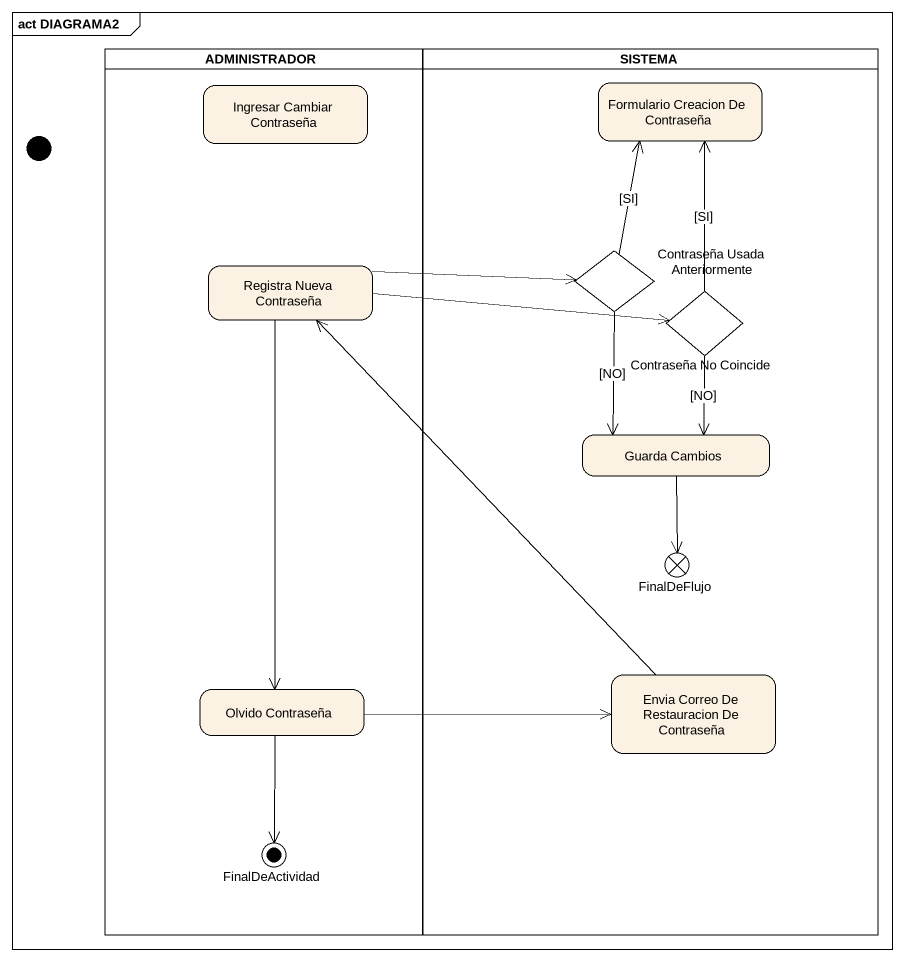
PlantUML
@startuml
mainframe act DIAGRAMA2
hide empty description
state ADMINISTRADOR <<partition>> {
  state "Ingresar Cambiar Contraseña" as Ingresar_Cambiar_Contraseña
  state "Registra Nueva Contraseña" as Registra_Nueva_Contraseña
  state "Olvido Contraseña" as Olvido_Contraseña
  state FinalDeActividad <<end>>
}
state SISTEMA <<partition>> {
  state "Formulario Creacion De Contraseña" as Formulario_Creacion_De
  state "Contraseña Usada Anteriormente" as Contraseña_Usada <<choice>>
  state "Contraseña No Coincide" as Contraseña_No_Coincide <<choice>>
  state "Guarda Cambios" as Guarda_Cambios
  state FinalDeFlujo <<end>>
  state "Envia Correo De Restauracion De Contraseña" as Envia_Correo_De
}
state initial1 <<start>>
Registra_Nueva_Contraseña -right-> Contraseña_Usada
Registra_Nueva_Contraseña -right-> Contraseña_No_Coincide
Registra_Nueva_Contraseña --> Olvido_Contraseña
Contraseña_Usada -up-> Formulario_Creacion_De : [SI]
Contraseña_Usada --> Guarda_Cambios : [NO]
Contraseña_No_Coincide -up-> Formulario_Creacion_De : [SI]
Contraseña_No_Coincide --> Guarda_Cambios : [NO]
Guarda_Cambios --> FinalDeFlujo
Olvido_Contraseña -right-> Envia_Correo_De
Olvido_Contraseña --> FinalDeActividad
Envia_Correo_De -up-> Registra_Nueva_Contraseña
@enduml
